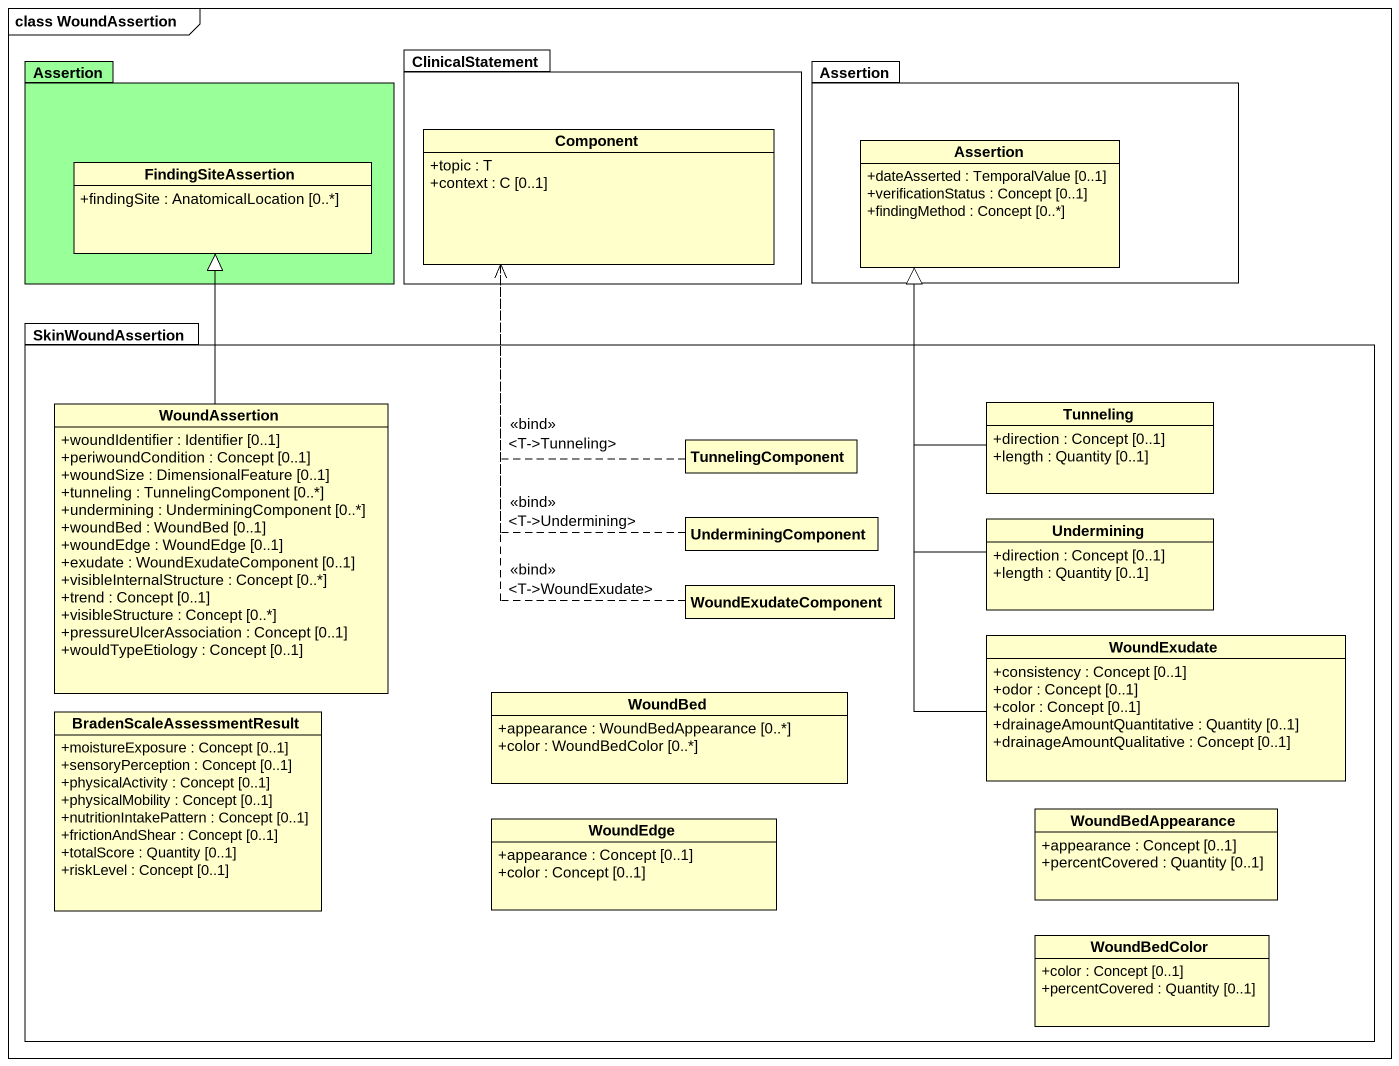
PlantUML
@startuml
mainframe class WoundAssertion
hide circle
hide empty members
skinparam classAttributeIconSize 0
package Assertion #99FF99 {
  class FindingSiteAssertion {
    +findingSite : AnatomicalLocation [0..*]
  }
}
package ClinicalStatement {
  class "Component" as Component_ {
    +topic : T
    +context : C [0..1]
  }
}
package "Assertion" as Assertion_2 {
  class "Assertion" as Assertion_3 {
    +dateAsserted : TemporalValue [0..1]
    +verificationStatus : Concept [0..1]
    +findingMethod : Concept [0..*]
  }
}
package SkinWoundAssertion {
  class WoundAssertion {
    +woundIdentifier : Identifier [0..1]
    +periwoundCondition : Concept [0..1]
    +woundSize : DimensionalFeature [0..1]
    +tunneling : TunnelingComponent [0..*]
    +undermining : UnderminingComponent [0..*]
    +woundBed : WoundBed [0..1]
    +woundEdge : WoundEdge [0..1]
    +exudate : WoundExudateComponent [0..1]
    +visibleInternalStructure : Concept [0..*]
    +trend : Concept [0..1]
    +visibleStructure : Concept [0..*]
    +pressureUlcerAssociation : Concept [0..1]
    +wouldTypeEtiology : Concept [0..1]
  }
  class Tunneling {
    +direction : Concept [0..1]
    +length : Quantity [0..1]
  }
  class TunnelingComponent
  class UnderminingComponent
  class Undermining {
    +direction : Concept [0..1]
    +length : Quantity [0..1]
  }
  class WoundExudateComponent
  class WoundExudate {
    +consistency : Concept [0..1]
    +odor : Concept [0..1]
    +color : Concept [0..1]
    +drainageAmountQuantitative : Quantity [0..1]
    +drainageAmountQualitative : Concept [0..1]
  }
  class BradenScaleAssessmentResult {
    +moistureExposure : Concept [0..1]
    +sensoryPerception : Concept [0..1]
    +physicalActivity : Concept [0..1]
    +physicalMobility : Concept [0..1]
    +nutritionIntakePattern : Concept [0..1]
    +frictionAndShear : Concept [0..1]
    +totalScore : Quantity [0..1]
    +riskLevel : Concept [0..1]
  }
  class WoundBed {
    +appearance : WoundBedAppearance [0..*]
    +color : WoundBedColor [0..*]
  }
  class WoundEdge {
    +appearance : Concept [0..1]
    +color : Concept [0..1]
  }
  class WoundBedAppearance {
    +appearance : Concept [0..1]
    +percentCovered : Quantity [0..1]
  }
  class WoundBedColor {
    +color : Concept [0..1]
    +percentCovered : Quantity [0..1]
  }
}
WoundAssertion -up-|> FindingSiteAssertion
Tunneling -up-|> Assertion_3
TunnelingComponent .up.> Component_ : <<bind>>\n<T->Tunneling>
UnderminingComponent .up.> Component_ : <<bind>>\n<T->Undermining>
Undermining -up-|> Assertion_3
WoundExudateComponent .up.> Component_ : <<bind>>\n<T->WoundExudate>
WoundExudate -up-|> Assertion_3
@enduml
